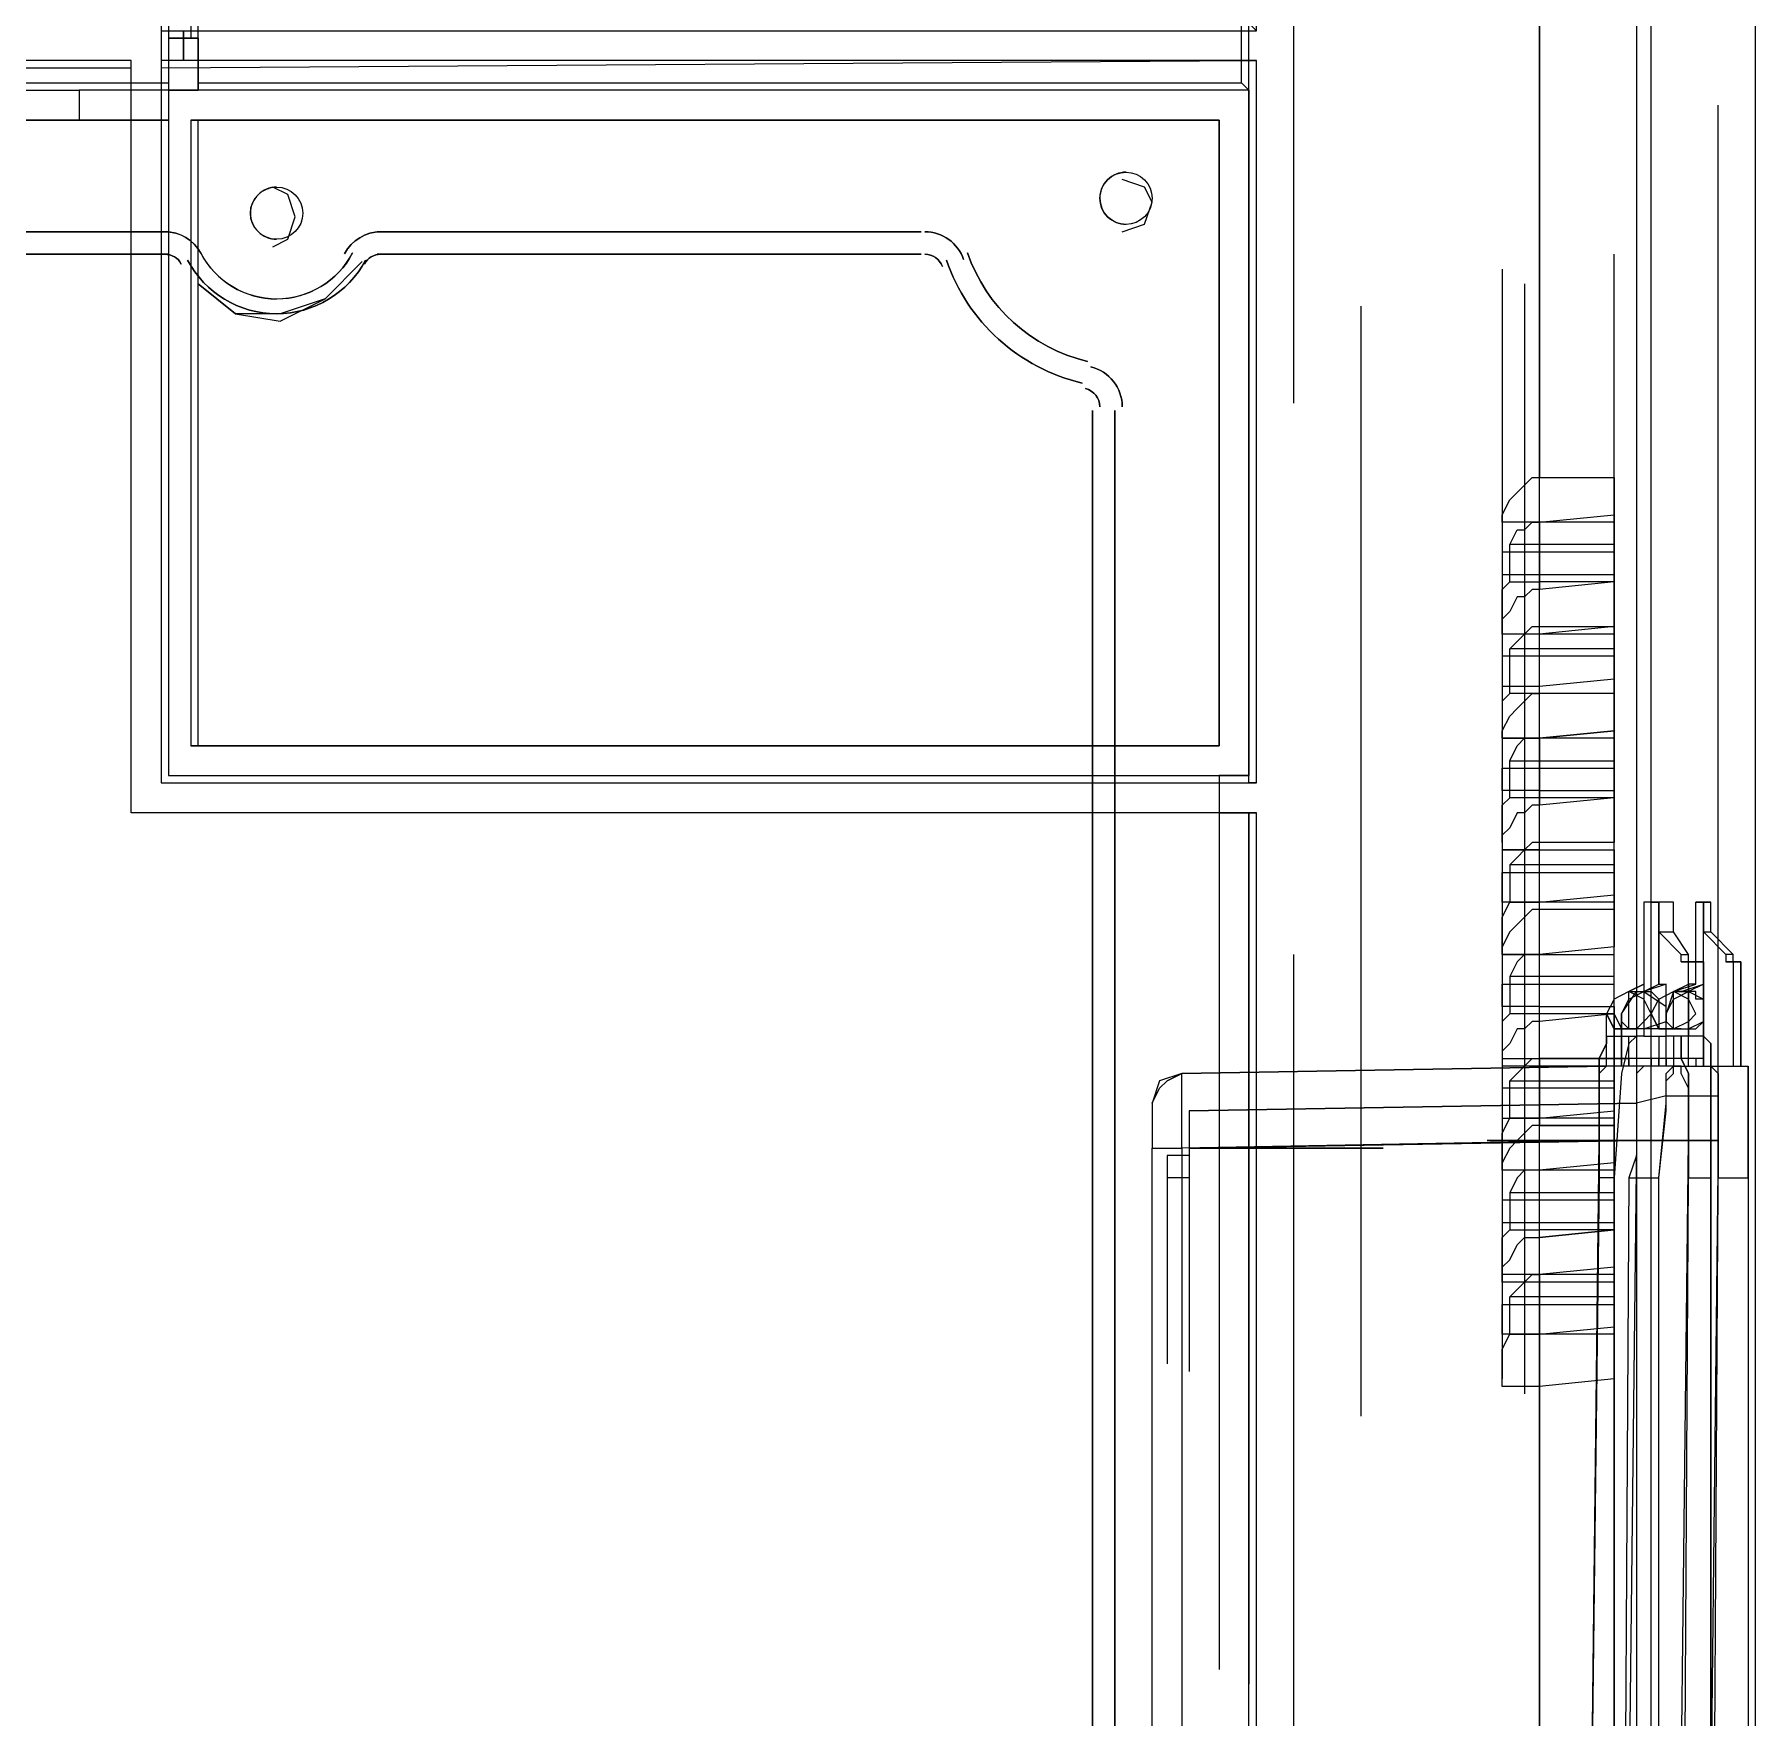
# Model space of a CAD drawing. Header units: millimetres. Extents: x -305 to 1353, y -289 to 1176.
# Drawn here: x 282.31 to 295.29, y 1047.07 to 1059.76 of the extents above; entities that cross this region are included whole.
import ezdxf

# ---------------------------------------------------------------- set-up
doc = ezdxf.new("R2010")
doc.units = ezdxf.units.MM
doc.header["$MEASUREMENT"] = 0
doc.layers.add('PDF_0', color=7, linetype='Continuous')

msp = doc.modelspace()

# ---------------------------------------------------------------- linework, layer by layer
at = {"layer": 'PDF_0', "lineweight": 18}
for points in [[(276.362, 1040.297), (276.362, 1034.85), (276.362, 1034.738), (276.924, 1034.738), (276.924, 1034.85), (276.924, 1036.254), (291.525, 1036.254), (291.525, 1034.794), (291.525, 1034.738), (293.659, 1034.738), (293.659, 1034.794), (293.659, 1087.526), (293.659, 1087.582), (291.525, 1087.582), (291.525, 1087.526), (291.525, 1086.009), (276.924, 1086.009), (276.924, 1087.526), (276.924, 1087.582), (276.362, 1087.582), (276.362, 1087.526), (276.362, 1082.078)], [(295.287, 1037.995), (295.287, 1037.883), (295.287, 1037.602), (295.287, 1037.49), (295.287, 1036.479), (295.287, 1035.243), (294.613, 1035.243), (294.557, 1035.299), (294.557, 1035.468), (294.501, 1036.142), (294.501, 1084.156), (294.501, 1084.83), (294.557, 1085.055), (294.613, 1085.111)], [(295.287, 1040.803), (295.287, 1084.718), (295.231, 1084.774)], [(294.501, 1084.156), (294.389, 1084.156), (294.389, 1036.142), (294.501, 1036.142)], [(291.525, 1059.784), (291.468, 1059.84), (283.269, 1059.84), (283.269, 1059.784), (283.438, 1059.784), (283.438, 1059.559), (283.269, 1059.559), (283.269, 1059.503), (291.468, 1059.559), (291.525, 1059.559)], [(283.269, 1059.784), (283.269, 1059.559)], [(276.98, 1059.503), (283.045, 1059.503), (283.045, 1059.559)], [(291.525, 1053.887), (291.468, 1053.887), (290.458, 1053.887), (290.289, 1053.887), (283.045, 1053.887), (283.045, 1058.099), (283.045, 1058.268), (283.045, 1059.503)], [(283.269, 1059.503), (283.269, 1058.268), (283.269, 1058.099), (283.269, 1054.112), (290.289, 1054.112), (290.458, 1054.112), (291.468, 1054.112), (291.525, 1054.112)], [(291.468, 1054.112), (291.468, 1059.559)], [(283.269, 1058.268), (283.269, 1058.268)], [(283.269, 1058.268), (283.269, 1058.268)], [(283.269, 1058.099), (283.269, 1058.099)], [(283.269, 1058.099), (283.269, 1058.099)], [(290.289, 1054.112), (290.289, 1056.92), (290.289, 1054.112)], [(293.659, 1055.684), (294.22, 1055.684), (294.22, 1055.291), (293.659, 1055.235)], [(294.22, 1055.628), (293.659, 1055.628)], [(293.659, 1054.842), (294.22, 1054.898), (294.22, 1054.505), (293.659, 1054.449)], [(294.22, 1054.786), (293.659, 1054.786)], [(293.659, 1054.056), (294.22, 1054.056), (294.22, 1053.663), (293.659, 1053.663)], [(294.22, 1054), (293.659, 1054)], [(291.468, 1036.591), (291.468, 1053.887)], [(294.22, 1053.214), (293.659, 1053.214), (294.22, 1053.27), (294.22, 1052.877), (293.659, 1052.82)], [(294.557, 1047.036), (294.557, 1051.136), (294.613, 1051.697), (294.613, 1051.922), (294.669, 1051.978), (294.782, 1051.978), (294.782, 1052.764), (294.894, 1052.764), (294.894, 1051.978), (294.894, 1052.764), (294.782, 1052.764)], [(294.782, 1052.764), (294.782, 1052.764)], [(295.119, 1052.764), (295.119, 1052.764)], [(295.119, 1052.764), (295.175, 1052.764), (295.175, 1051.978), (295.175, 1052.764), (295.119, 1052.764), (295.119, 1051.978), (295.175, 1051.978), (295.231, 1051.978)], [(293.659, 1052.427), (294.22, 1052.427), (294.22, 1052.034), (293.659, 1052.034)], [(294.22, 1052.371), (293.659, 1052.371)], [(294.782, 1051.978), (294.894, 1051.978), (295.119, 1051.978)], [(294.95, 1041.814), (295.006, 1051.136), (295.006, 1051.304), (295.006, 1051.416), (295.006, 1051.585), (295.006, 1051.697), (295.006, 1051.81), (295.006, 1051.922), (294.95, 1051.978), (295.006, 1051.922), (295.006, 1051.81), (295.006, 1051.697), (295.006, 1051.585), (295.006, 1051.416), (295.006, 1051.304), (295.006, 1051.136), (295.231, 1051.136), (295.231, 1045.913)], [(295.231, 1051.136), (295.231, 1051.697), (295.231, 1051.922), (295.231, 1051.978), (295.231, 1051.922), (295.231, 1051.697), (295.231, 1051.136), (295.231, 1045.913)], [(294.613, 1041.084), (294.613, 1041.364), (294.557, 1041.814), (294.557, 1047.036), (294.557, 1051.136), (294.613, 1051.641), (294.613, 1051.866), (294.669, 1051.922)], [(294.613, 1051.753), (295.006, 1051.753), (295.006, 1051.697), (295.006, 1051.641), (295.006, 1051.585), (295.006, 1051.529), (295.006, 1051.473), (295.006, 1051.416), (294.894, 1041.421), (294.894, 1041.364), (294.894, 1041.308), (294.894, 1041.252), (294.894, 1041.196), (294.894, 1041.14), (294.613, 1041.14)], [(294.22, 1051.585), (293.659, 1051.585), (294.22, 1051.641), (294.22, 1051.248), (293.659, 1051.192)], [(293.659, 1050.799), (294.22, 1050.799), (294.22, 1050.406), (293.659, 1050.406)], [(294.22, 1050.743), (293.659, 1050.743)], [(294.22, 1049.956), (293.659, 1049.956), (294.22, 1050.013), (294.22, 1049.619), (293.659, 1049.563)]]:
    msp.add_lwpolyline(points, dxfattribs=at)
for points in [[(283.438, 1059.559), (283.438, 1059.784), (291.525, 1059.784), (291.525, 1062.76), (283.438, 1062.76), (283.438, 1062.985), (291.525, 1062.985), (291.525, 1085.785), (283.269, 1085.785), (283.269, 1054.112), (291.525, 1054.112), (291.525, 1059.559)], [(276.924, 1036.535), (291.525, 1036.535), (291.525, 1053.887), (283.045, 1053.887), (283.045, 1059.559), (276.924, 1059.559)], [(283.045, 1058.268), (279.17, 1058.268)], [(288.997, 1058.268), (284.898, 1058.268)], [(283.045, 1058.099), (279.17, 1058.099)], [(288.997, 1058.099), (284.898, 1058.099)], [(290.458, 1054.112), (290.458, 1056.92)], [(290.289, 1038.837), (290.289, 1053.887)], [(290.458, 1038.837), (290.458, 1053.887)], [(295.006, 1051.416), (294.557, 1051.416)]]:
    msp.add_lwpolyline(points, close=True, dxfattribs=at)
at = {"layer": 'PDF_0', "lineweight": 0}
for points in [[(276.98, 1072.419), (276.98, 1063.209), (277.036, 1063.153), (283.326, 1063.153), (283.326, 1059.391)], [(291.805, 1065.343), (291.805, 1056.976)], [(293.378, 1063.603), (293.659, 1063.603), (293.659, 1056.414), (294.22, 1056.414), (294.22, 1056.078), (294.22, 1055.853), (294.22, 1055.684)], [(277.036, 1063.153), (277.036, 1059.391), (283.326, 1059.391), (283.326, 1059.335), (282.652, 1059.335), (282.652, 1059.11), (277.204, 1059.11), (283.326, 1059.11), (283.326, 1058.268), (283.326, 1058.099), (283.326, 1054.168), (290.289, 1054.168), (290.458, 1054.168), (291.244, 1054.168), (291.244, 1047.598)], [(283.494, 1062.816), (283.494, 1059.728), (283.326, 1059.728), (283.326, 1059.335), (283.55, 1059.335), (283.55, 1059.391), (283.55, 1063.153), (283.55, 1063.209), (283.55, 1062.816)], [(291.468, 1063.209), (283.326, 1063.209), (283.326, 1062.816), (283.55, 1062.816), (283.494, 1062.816), (283.326, 1062.816), (283.326, 1059.728), (283.55, 1059.728), (283.494, 1059.728)], [(283.55, 1059.391), (291.412, 1059.391), (291.412, 1063.153), (283.55, 1063.153)], [(291.412, 1059.391), (291.468, 1059.335), (291.468, 1063.209), (291.412, 1063.153)], [(283.326, 1059.728), (283.326, 1059.728)], [(283.55, 1059.728), (283.55, 1059.335)], [(277.036, 1059.335), (282.652, 1059.335)], [(291.468, 1059.335), (291.468, 1054.168), (291.468, 1059.335), (283.326, 1059.335), (283.326, 1059.11), (282.652, 1059.11)], [(283.326, 1059.335), (283.326, 1059.335)], [(283.326, 1059.335), (283.326, 1054.168), (291.468, 1054.168), (291.244, 1054.168), (291.244, 1053.887), (291.468, 1053.887), (291.468, 1047.317), (291.468, 1053.887), (291.244, 1053.887), (291.244, 1047.429)], [(295.006, 1050.855), (295.006, 1059.222)], [(283.326, 1059.11), (283.326, 1059.11)], [(283.494, 1059.11), (283.494, 1054.393), (291.244, 1054.393), (290.458, 1054.393), (290.289, 1054.393), (283.55, 1054.393), (283.494, 1054.393)], [(283.55, 1054.393), (283.55, 1057.875), (283.831, 1057.65), (284.168, 1057.594), (284.505, 1057.762), (284.786, 1058.043), (284.505, 1057.762), (284.168, 1057.65), (283.831, 1057.65), (283.55, 1057.875), (283.55, 1058.099), (283.55, 1059.11), (283.494, 1059.11), (291.244, 1059.11), (283.55, 1059.11)], [(291.244, 1059.11), (291.244, 1059.11)], [(284.112, 1058.155), (284.224, 1058.211), (284.28, 1058.38), (284.224, 1058.548), (284.112, 1058.605)], [(284.112, 1058.605), (284.112, 1058.605)], [(290.514, 1058.268), (290.682, 1058.324), (290.738, 1058.492), (290.682, 1058.605), (290.514, 1058.661)], [(290.514, 1058.661), (290.514, 1058.661)], [(284.112, 1058.155), (284.112, 1058.155)], [(290.514, 1058.268), (290.514, 1058.268)], [(283.326, 1058.099), (283.326, 1058.099)], [(283.55, 1058.099), (283.55, 1058.099)], [(283.55, 1058.099), (283.55, 1058.099)], [(294.22, 1049.732), (294.22, 1058.099)], [(293.378, 1057.987), (293.378, 1049.619)], [(283.55, 1057.875), (283.55, 1057.875)], [(293.546, 1057.875), (293.546, 1049.507)], [(292.311, 1057.706), (292.311, 1049.339)], [(294.22, 1056.078), (293.378, 1056.078), (293.378, 1056.134), (293.434, 1056.246), (293.49, 1056.302), (293.546, 1056.358), (293.602, 1056.414), (293.659, 1056.414)], [(293.378, 1056.078), (293.378, 1055.853)], [(293.434, 1055.628), (293.434, 1055.909), (293.49, 1056.021), (293.546, 1056.021), (293.602, 1056.078), (293.659, 1056.078), (293.659, 1055.572)], [(293.659, 1056.078), (294.22, 1056.134)], [(294.22, 1055.853), (293.378, 1055.853), (293.378, 1055.741), (293.378, 1055.684), (293.659, 1055.684)], [(294.22, 1055.909), (293.434, 1055.909)], [(293.659, 1055.235), (293.378, 1055.235), (293.378, 1055.347), (293.378, 1055.46), (293.378, 1055.572), (293.434, 1055.628), (293.659, 1055.628)], [(294.22, 1055.628), (293.659, 1055.572), (293.602, 1055.572), (293.546, 1055.516), (293.49, 1055.516), (293.434, 1055.404), (293.378, 1055.347), (293.378, 1055.235)], [(294.22, 1055.123), (293.434, 1055.123), (293.49, 1055.179), (293.546, 1055.235), (293.602, 1055.291), (293.659, 1055.291), (294.22, 1055.291), (294.22, 1055.235), (293.378, 1055.235), (293.378, 1055.067), (293.378, 1054.954), (293.378, 1054.842), (293.659, 1054.842)], [(294.22, 1054.449), (293.378, 1054.449), (293.378, 1054.505), (293.434, 1054.617), (293.49, 1054.674), (293.546, 1054.73), (293.602, 1054.786), (293.659, 1054.786), (293.659, 1055.291)], [(294.22, 1055.235), (294.22, 1055.067), (293.378, 1055.067)], [(293.434, 1054.786), (293.434, 1055.123)], [(294.22, 1055.067), (294.22, 1054.898)], [(294.22, 1054.786), (293.659, 1054.786), (293.434, 1054.786), (293.378, 1054.73), (293.378, 1054.617), (293.378, 1054.561), (293.378, 1054.449), (293.659, 1054.449), (294.22, 1054.505), (294.22, 1054.449), (294.22, 1054.224), (294.22, 1054.056)], [(290.289, 1054.393), (290.289, 1054.393)], [(290.458, 1054.393), (290.458, 1054.393)], [(291.244, 1054.393), (291.244, 1054.393)], [(293.378, 1054.449), (293.378, 1054.224)], [(293.434, 1054.28), (293.49, 1054.393), (293.546, 1054.449), (293.602, 1054.449), (293.659, 1054.449), (293.659, 1053.944)], [(293.378, 1053.663), (293.378, 1053.719), (293.378, 1053.831), (293.378, 1053.944), (293.434, 1054), (293.434, 1054.28), (294.22, 1054.28)], [(283.326, 1054.168), (283.326, 1054.168)], [(290.289, 1054.168), (290.289, 1054.168)], [(290.458, 1054.168), (290.458, 1054.168)], [(291.468, 1054.168), (291.468, 1054.168)], [(293.659, 1054.056), (293.378, 1054.056), (293.378, 1054.112), (293.378, 1054.224), (294.22, 1054.224)], [(294.22, 1054), (293.659, 1053.944), (293.602, 1053.944), (293.546, 1053.887), (293.49, 1053.887), (293.434, 1053.775), (293.378, 1053.719), (293.378, 1053.607), (294.22, 1053.607), (294.22, 1053.663), (293.659, 1053.663), (293.602, 1053.663), (293.546, 1053.607), (293.49, 1053.55), (293.434, 1053.494)], [(293.659, 1054), (293.434, 1054)], [(291.244, 1053.887), (291.244, 1053.887)], [(291.468, 1053.887), (291.468, 1053.887)], [(294.22, 1053.157), (293.659, 1053.157), (293.659, 1053.663)], [(293.659, 1053.607), (293.378, 1053.607), (293.378, 1053.438), (294.22, 1053.438)], [(294.22, 1053.494), (293.434, 1053.494), (293.434, 1053.214), (293.659, 1053.214), (293.378, 1053.214), (293.378, 1053.326), (293.378, 1053.438)], [(294.22, 1053.607), (294.22, 1053.438), (294.22, 1053.27)], [(293.659, 1052.315), (293.659, 1052.82), (293.378, 1052.82), (293.378, 1052.933), (293.378, 1053.045), (293.378, 1053.101), (293.434, 1053.214)], [(293.659, 1053.157), (293.602, 1053.157), (293.546, 1053.101), (293.49, 1053.045), (293.434, 1052.989), (293.378, 1052.877), (293.378, 1052.82), (294.22, 1052.82)], [(294.669, 1053.214), (294.557, 1053.214), (294.501, 1053.214), (294.445, 1053.214), (294.445, 1052.596), (294.445, 1052.203), (294.389, 1052.203), (294.332, 1052.147), (294.276, 1051.922), (294.22, 1051.136), (294.22, 1045.913), (294.22, 1041.814), (294.276, 1041.027), (294.332, 1040.747), (294.389, 1040.69), (294.894, 1040.69), (294.95, 1040.747), (294.95, 1041.027), (294.95, 1041.814), (294.95, 1047.036), (294.95, 1051.136)], [(294.501, 1051.978), (294.501, 1052.371), (294.557, 1052.259), (294.669, 1052.259), (294.782, 1052.315), (294.838, 1052.371), (294.782, 1052.483), (294.669, 1052.54), (294.838, 1052.596), (294.838, 1053.214)], [(294.501, 1053.214), (294.557, 1053.214)], [(294.782, 1052.764), (294.725, 1052.764), (294.782, 1052.764), (294.782, 1052.82), (294.669, 1052.989), (294.669, 1053.214), (294.557, 1053.214), (294.557, 1052.989), (294.669, 1052.989)], [(294.725, 1052.54), (294.894, 1052.596), (294.894, 1053.214), (294.95, 1053.214)], [(294.894, 1052.596), (294.782, 1052.54), (294.894, 1052.483), (294.894, 1052.596), (294.894, 1053.214)], [(294.838, 1053.214), (294.838, 1053.214)], [(294.95, 1052.989), (294.95, 1053.214), (294.894, 1053.214), (294.894, 1052.989)], [(294.725, 1052.764), (294.725, 1052.82), (294.557, 1052.989)], [(295.062, 1052.82), (294.894, 1052.989), (294.95, 1052.989)], [(295.119, 1052.82), (294.95, 1052.989)], [(294.22, 1052.427), (294.22, 1052.596), (294.22, 1052.82), (294.22, 1052.877), (293.659, 1052.82), (293.602, 1052.82), (293.546, 1052.82), (293.49, 1052.764), (293.434, 1052.652), (293.434, 1052.371), (293.378, 1052.315), (293.378, 1052.203), (293.378, 1052.09), (293.378, 1052.034), (293.659, 1052.034), (294.22, 1052.034), (294.22, 1051.978), (293.378, 1051.978), (293.378, 1051.81), (293.378, 1051.697), (293.378, 1051.585), (293.659, 1051.585), (293.434, 1051.585), (293.434, 1051.866), (294.22, 1051.866)], [(291.805, 1052.82), (291.805, 1044.453)], [(293.378, 1052.82), (293.378, 1052.596)], [(294.725, 1052.82), (294.782, 1052.82)], [(295.119, 1052.764), (295.062, 1052.764)], [(293.659, 1052.427), (293.378, 1052.427), (293.378, 1052.483), (293.378, 1052.596), (294.22, 1052.596)], [(294.22, 1052.652), (293.434, 1052.652)], [(294.669, 1052.203), (294.669, 1051.978), (294.613, 1051.978), (294.613, 1052.371), (294.669, 1052.483), (294.782, 1052.54), (294.669, 1052.54), (294.613, 1052.371), (294.613, 1052.315), (294.669, 1052.259), (294.725, 1052.259), (294.782, 1052.259), (294.838, 1052.259), (294.894, 1052.315), (294.894, 1052.203), (294.782, 1052.203), (294.613, 1052.203), (294.613, 1052.315), (294.613, 1052.427), (294.613, 1052.596), (294.445, 1052.54), (294.557, 1052.596), (294.613, 1052.596)], [(294.725, 1052.259), (294.669, 1052.259), (294.557, 1052.259), (294.501, 1052.371), (294.557, 1052.483), (294.669, 1052.54), (294.782, 1052.596)], [(294.838, 1052.596), (294.782, 1052.596), (294.782, 1052.203)], [(294.501, 1052.034), (294.22, 1052.034), (294.22, 1051.978), (294.22, 1052.371), (294.276, 1052.259), (294.389, 1052.259), (294.445, 1052.315), (294.501, 1052.371), (294.445, 1052.483), (294.332, 1052.54), (294.445, 1052.54), (294.613, 1052.427)], [(294.276, 1052.371), (294.332, 1052.483), (294.445, 1052.54), (294.501, 1052.54), (294.557, 1052.483), (294.557, 1052.427), (294.557, 1052.371), (294.557, 1052.315), (294.557, 1052.259), (294.501, 1052.259), (294.445, 1052.259), (294.389, 1052.259), (294.332, 1052.259), (294.276, 1052.315), (294.276, 1052.371), (294.389, 1052.54), (294.445, 1052.54), (294.445, 1052.259), (294.613, 1052.315)], [(294.332, 1052.54), (294.332, 1052.54)], [(294.332, 1052.54), (294.332, 1052.54)], [(294.557, 1052.203), (294.557, 1051.978), (294.557, 1052.034), (294.501, 1052.034), (294.501, 1051.978), (294.501, 1052.371), (294.557, 1052.259), (294.669, 1052.259), (294.669, 1052.54), (294.782, 1052.54)], [(294.669, 1052.54), (294.669, 1052.54)], [(294.669, 1052.54), (294.669, 1052.54)], [(294.445, 1052.259), (294.332, 1052.259), (294.22, 1052.259), (294.164, 1052.371), (294.22, 1052.371), (293.659, 1052.315), (293.602, 1052.315), (293.546, 1052.259), (293.49, 1052.259), (293.434, 1052.147), (293.378, 1052.09), (293.378, 1051.978)], [(293.659, 1052.371), (293.434, 1052.371)], [(294.164, 1051.978), (294.164, 1052.371)], [(294.501, 1052.371), (294.501, 1052.371)], [(294.894, 1052.034), (294.613, 1052.034), (294.613, 1051.978), (294.613, 1052.371)], [(294.613, 1052.371), (294.613, 1052.371)], [(294.22, 1052.203), (294.22, 1051.978), (294.22, 1051.81), (293.378, 1051.81)], [(294.22, 1045.913), (294.22, 1051.136), (294.108, 1051.136), (294.108, 1051.304), (294.108, 1051.529), (294.108, 1051.753), (294.108, 1051.922), (294.108, 1052.034), (294.164, 1052.147), (294.164, 1052.203), (294.164, 1052.147), (294.108, 1052.034), (294.108, 1051.922), (294.108, 1051.753), (294.108, 1051.529), (294.108, 1051.304), (294.108, 1051.136), (293.995, 1041.814)], [(294.164, 1052.203), (294.389, 1052.203), (294.332, 1052.147), (294.276, 1051.922), (294.22, 1051.136)], [(294.838, 1052.034), (294.557, 1052.034), (294.557, 1051.978), (294.332, 1051.978), (294.332, 1052.203)], [(294.445, 1052.203), (294.613, 1052.203)], [(294.725, 1041.814), (294.782, 1051.136), (294.782, 1051.304), (294.782, 1051.529), (294.782, 1051.753), (294.782, 1051.922), (294.725, 1052.034), (294.725, 1052.147), (294.725, 1052.203), (294.725, 1052.147), (294.725, 1052.034), (294.782, 1051.922), (294.782, 1051.753), (294.782, 1051.529), (294.782, 1051.304), (294.782, 1051.136), (294.95, 1051.136), (294.95, 1051.922), (294.95, 1052.147), (294.894, 1052.203), (294.95, 1052.147), (294.95, 1051.922), (294.95, 1051.136), (294.95, 1047.036)], [(294.894, 1052.203), (294.894, 1052.203)], [(294.613, 1052.034), (294.557, 1052.034), (294.332, 1052.034), (294.332, 1051.978), (294.22, 1051.978), (294.164, 1051.978), (290.963, 1051.922), (290.794, 1051.866), (290.738, 1051.697), (290.738, 1051.36), (290.794, 1051.36), (290.963, 1051.36), (290.963, 1041.477), (290.794, 1041.477), (290.738, 1041.477), (290.738, 1051.36), (290.794, 1051.36), (290.963, 1051.36), (290.963, 1051.697), (290.963, 1051.866), (290.963, 1051.922)], [(290.794, 1041.084), (290.738, 1041.14), (290.794, 1041.084), (290.851, 1040.971), (290.963, 1040.971), (294.052, 1040.915), (294.052, 1040.971), (294.052, 1041.027), (293.995, 1041.14), (293.995, 1041.252), (293.995, 1041.364), (293.995, 1041.477), (294.108, 1051.416), (294.782, 1051.416), (294.782, 1051.529), (294.782, 1051.641), (294.782, 1051.753), (294.782, 1051.81), (294.725, 1051.922), (294.725, 1051.978), (294.669, 1051.978), (294.613, 1051.978), (294.557, 1051.978)], [(293.434, 1051.866), (293.49, 1051.922), (293.546, 1051.978), (293.602, 1052.034), (293.659, 1052.034), (293.659, 1051.529), (293.602, 1051.529), (293.546, 1051.473), (293.49, 1051.416), (293.434, 1051.36), (293.378, 1051.248), (293.378, 1051.192), (293.378, 1051.304), (293.378, 1051.416), (293.378, 1051.473), (293.434, 1051.585)], [(294.22, 1052.034), (294.332, 1052.034)], [(294.22, 1051.978), (294.22, 1051.978)], [(294.22, 1051.978), (294.22, 1051.978)], [(294.22, 1051.978), (294.22, 1051.978)], [(294.669, 1051.978), (294.445, 1051.978), (294.389, 1051.922), (294.389, 1051.81), (294.389, 1051.697), (294.389, 1051.585), (294.389, 1051.416), (294.389, 1051.304), (294.332, 1051.136), (294.276, 1041.814), (294.276, 1041.645), (294.276, 1041.477), (294.276, 1041.308), (294.276, 1041.196), (294.276, 1041.084), (294.332, 1040.971), (294.332, 1040.915), (294.669, 1040.915), (294.669, 1040.971), (294.613, 1041.084)], [(294.445, 1051.978), (294.389, 1051.922), (294.389, 1051.81), (294.389, 1051.697), (294.389, 1051.585), (294.389, 1051.416), (294.389, 1051.304), (294.332, 1051.136), (294.557, 1051.136)], [(294.332, 1051.978), (294.332, 1051.978)], [(294.332, 1051.978), (294.332, 1051.978)], [(294.332, 1051.978), (294.332, 1051.978)], [(294.557, 1051.978), (294.557, 1051.978)], [(294.557, 1051.978), (294.557, 1051.978)], [(294.557, 1051.978), (294.557, 1051.978)], [(294.669, 1051.922), (294.669, 1051.978), (294.613, 1051.978)], [(294.894, 1051.978), (294.894, 1052.034), (294.838, 1052.034), (294.838, 1051.978)], [(290.738, 1051.697), (290.794, 1051.81), (290.851, 1051.866), (290.963, 1051.922), (290.851, 1051.866)], [(294.22, 1051.81), (294.22, 1051.641)], [(294.613, 1051.753), (294.389, 1051.697), (294.389, 1051.641), (294.389, 1051.585), (294.389, 1051.529), (294.389, 1051.473), (294.389, 1051.416), (294.276, 1041.477), (294.276, 1041.364), (294.276, 1041.308), (294.276, 1041.252), (294.276, 1041.196), (294.332, 1041.14), (294.613, 1041.14)], [(291.019, 1051.641), (291.019, 1051.36), (294.389, 1051.416), (291.019, 1051.36), (291.019, 1051.304), (290.851, 1051.304), (290.851, 1049.732)], [(294.669, 1040.522), (294.669, 1040.69), (294.725, 1040.522), (294.669, 1040.522), (294.669, 1040.69), (294.725, 1040.859), (294.725, 1040.297), (294.725, 1040.859), (294.669, 1040.859), (294.669, 1040.803), (294.669, 1040.578), (294.669, 1040.803), (294.613, 1040.859), (294.613, 1040.915), (294.669, 1040.915), (294.669, 1040.971), (294.669, 1041.027), (294.669, 1041.14), (294.669, 1041.252), (294.669, 1041.308), (294.669, 1041.421), (294.782, 1051.416), (294.108, 1051.416)], [(291.019, 1051.304), (291.019, 1049.676)], [(294.22, 1050.349), (293.378, 1050.349), (293.378, 1050.462), (293.434, 1050.518), (293.49, 1050.63), (293.546, 1050.686), (293.602, 1050.686), (293.659, 1050.686), (294.22, 1050.743), (293.659, 1050.686), (293.659, 1051.192), (293.378, 1051.192), (293.378, 1050.967), (293.378, 1050.911), (293.378, 1050.799), (293.659, 1050.799)], [(294.22, 1051.192), (293.378, 1051.192)], [(294.22, 1050.799), (294.22, 1050.967), (294.22, 1051.192), (294.22, 1051.248), (293.659, 1051.192), (293.602, 1051.192), (293.546, 1051.192), (293.49, 1051.136), (293.434, 1051.023), (293.434, 1050.743)], [(291.019, 1051.136), (290.851, 1051.136)], [(294.22, 1051.023), (293.434, 1051.023)], [(294.22, 1050.967), (293.378, 1050.967)], [(293.434, 1049.956), (293.434, 1050.237), (293.49, 1050.293), (293.546, 1050.349), (293.602, 1050.406), (293.659, 1050.406), (293.378, 1050.406), (293.378, 1050.462), (293.378, 1050.574), (293.378, 1050.686), (293.434, 1050.743), (293.659, 1050.743)], [(294.22, 1050.462), (293.659, 1050.406), (293.659, 1043.161), (293.602, 1043.161), (293.546, 1043.161), (293.49, 1043.105), (293.434, 1042.993), (293.378, 1042.937), (293.378, 1042.824)], [(294.22, 1050.013), (294.22, 1050.181), (294.22, 1050.349), (294.22, 1050.406)], [(293.378, 1050.349), (293.378, 1050.181)], [(293.659, 1049.563), (293.378, 1049.563), (293.378, 1049.676), (293.378, 1049.788), (293.378, 1049.844), (293.434, 1049.956), (293.659, 1049.956), (293.378, 1049.956), (293.378, 1050.069), (293.378, 1050.181), (294.22, 1050.181)], [(294.22, 1050.237), (293.434, 1050.237)]]:
    msp.add_lwpolyline(points, dxfattribs=at)
for points in [[(291.525, 1059.559), (291.468, 1059.559)], [(291.244, 1059.11), (291.244, 1054.393)], [(283.269, 1058.268), (283.326, 1058.268), (283.269, 1058.268), (283.045, 1058.268)], [(283.269, 1058.099), (283.326, 1058.099), (283.269, 1058.099), (283.045, 1058.099)], [(290.289, 1053.887), (290.289, 1054.112)], [(290.458, 1053.887), (290.458, 1054.112)], [(291.525, 1054.112), (291.468, 1054.112)], [(291.468, 1053.887), (291.525, 1053.887)], [(294.557, 1053.214), (294.557, 1052.596)], [(294.894, 1053.214), (294.838, 1053.214)], [(295.119, 1052.82), (295.062, 1052.82), (295.062, 1052.764), (295.119, 1052.764)], [(294.445, 1052.596), (294.332, 1052.54)], [(294.332, 1052.54), (294.22, 1052.483), (294.164, 1052.371), (294.22, 1052.259), (294.332, 1052.259)], [(294.782, 1052.54), (294.782, 1052.259), (294.894, 1052.315), (294.894, 1052.483), (294.838, 1052.483), (294.838, 1052.54), (294.782, 1052.54), (294.725, 1052.54)], [(294.276, 1051.978), (294.276, 1052.371)], [(294.108, 1051.416), (290.963, 1051.36), (290.963, 1051.753), (290.963, 1051.866), (290.963, 1051.922), (294.164, 1051.978), (294.108, 1051.922), (294.108, 1051.866), (294.108, 1051.81), (294.108, 1051.753), (294.108, 1051.641), (294.108, 1051.529)], [(294.389, 1051.697), (291.019, 1051.641)], [(294.557, 1051.416), (293.265, 1051.416)], [(293.659, 1051.529), (294.22, 1051.529)], [(292.479, 1051.36), (291.019, 1051.36)]]:
    msp.add_lwpolyline(points, close=True, dxfattribs=at)
at = {"layer": 'PDF_0', "lineweight": 18}
for points in [[(290.542, 1058.717, 0.414214), (290.345, 1058.52, 0.414214), (290.542, 1058.324)], [(284.14, 1058.605, 0.414214), (283.943, 1058.408, 0.414214), (284.14, 1058.211)], [(283.571, 1058.103, 0.27849), (283.297, 1058.268, -0.27849), (283.568, 1058.107, 0.604033), (284.712, 1058.108, -0.604033), (283.571, 1058.103)]]:
    msp.add_lwpolyline(points, format="xyb", dxfattribs=at)
for points in [[(284.926, 1058.268, 0.278533), (284.653, 1058.102, -0.278533)], [(289.318, 1058.059, 0.320151), (289.026, 1058.268, -0.320151)], [(283.422, 1058.024, 0.278639), (283.297, 1058.099, -0.278639)], [(283.469, 1058.055, 0.60408), (284.811, 1058.055, -0.60408)], [(284.926, 1058.099, 0.278639), (284.802, 1058.024, -0.278639)], [(289.158, 1058.005, 0.320086), (289.026, 1058.099, -0.320086)], [(289.188, 1058.054, 0.257094), (290.212, 1057.127, -0.257094)], [(289.347, 1058.109, 0.257079), (290.251, 1057.291, -0.257079)], [(290.514, 1056.948, 0.347692), (290.276, 1057.249, -0.347692)], [(290.345, 1056.948, 0.347527), (290.237, 1057.085, -0.347527)]]:
    msp.add_lwpolyline(points, format="xyb", close=True, dxfattribs=at)
for centre in [(290.542, 1058.52), (284.14, 1058.408)]:
    msp.add_circle(centre, 0.197, dxfattribs=at)

doc.saveas('drawing.dxf')
